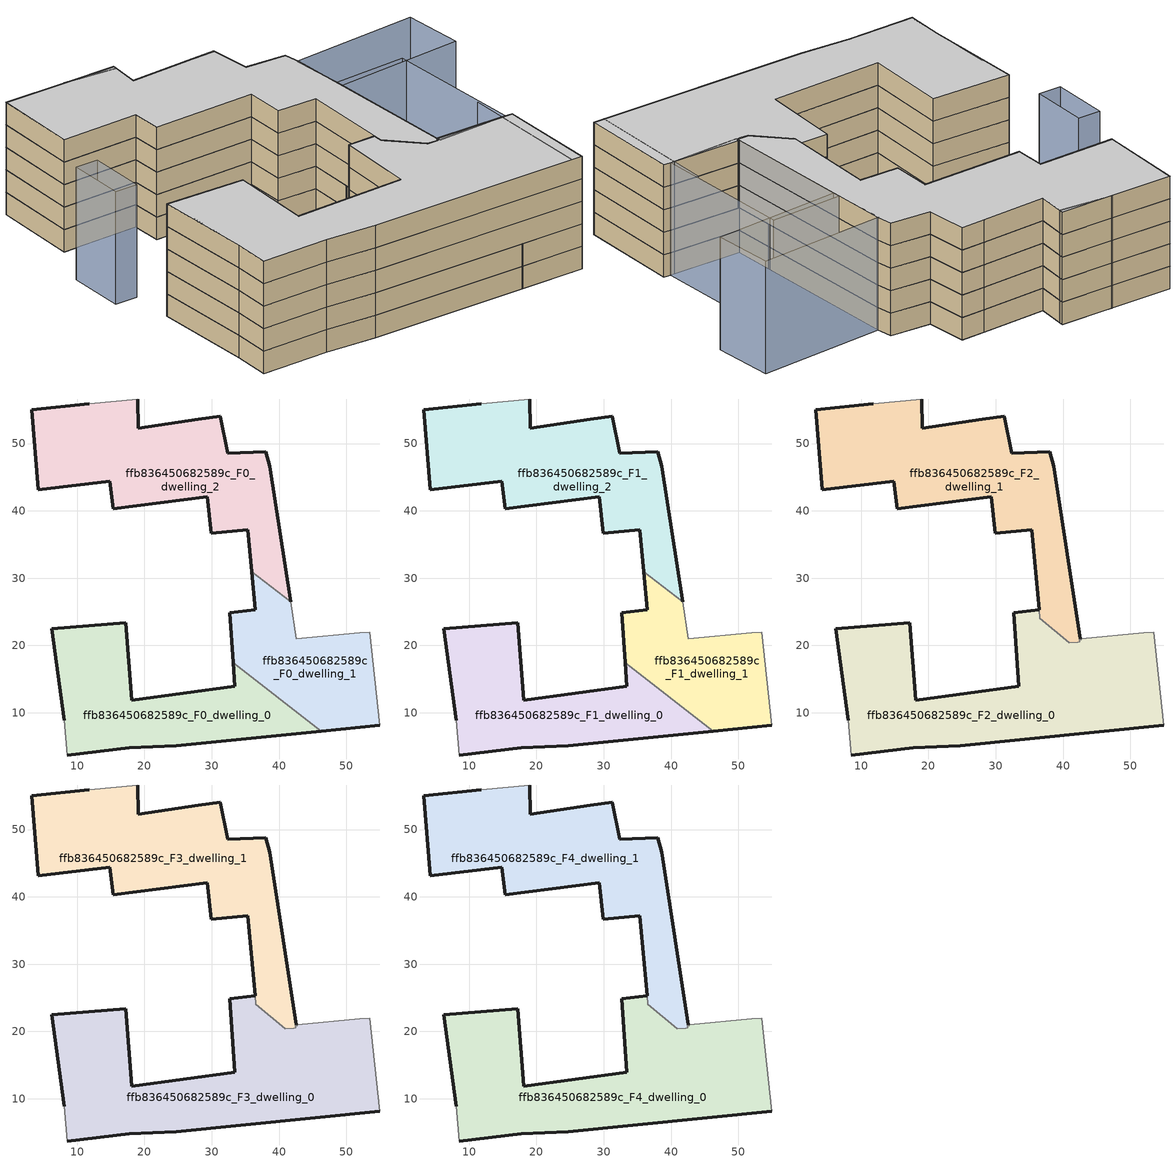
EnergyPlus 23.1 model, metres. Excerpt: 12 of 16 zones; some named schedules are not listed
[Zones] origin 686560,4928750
ffb836450682589c_F0_dwelling_0
 floor ground (EU_floor_Construction): 46.3,7.28 33.18,17.46 33.41,13.95 18.11,11.87 17.22,23.38 6.24,22.52 8.11,8.87 8.57,3.73 17.78,4.77 24.76,5.09 z0
 wall outside (EU_wall_Construction): 46.3,7.28 24.76,5.09 17.78,4.77 8.57,3.73 / 8.11,8.87 6.24,22.52 17.22,23.38 18.11,11.87 33.41,13.95 33.18,17.46 z0:3
 wall adiabatic (EU_wall_Construction): 8.57,3.73 8.11,8.87 z0:3
 wall to ffb836450682589c_F0_dwelling_1 (EU_wall_Construction): 33.18,17.46 46.3,7.28 z0:3
ffb836450682589c_F0_dwelling_1
 floor ground (EU_floor_Construction): 55,8.16 53.5,22 52.02,21.86 42.55,21 41.71,26.51 35.93,30.99 36.45,25.28 32.69,24.89 33.18,17.46 46.3,7.28 z0
 wall outside (EU_wall_Construction): 55,8.16 46.3,7.28 / 33.18,17.46 32.69,24.89 36.45,25.28 35.93,30.99 z0:3
 wall adiabatic (EU_wall_Construction): 41.71,26.51 42.55,21 52.02,21.86 53.5,22 55,8.16 z0:3
 wall to ffb836450682589c_F0_dwelling_2 (EU_wall_Construction): 35.93,30.99 41.71,26.51 z0:3
ffb836450682589c_F0_dwelling_2
 floor ground (EU_floor_Construction): 41.71,26.51 38.63,46.62 38.01,48.81 32.41,48.54 31.28,54.03 27.96,53.6 19.1,52.28 18.99,56.62 11.81,55.89 3.22,55.04 4.2,43.12 14.84,44.42 15.34,40.34 29.35,42.06 29.94,36.68 35.36,37.16 35.93,30.99 z0
 wall outside (EU_wall_Construction): 18.99,56.62 19.1,52.28 27.96,53.6 31.28,54.03 32.41,48.54 38.01,48.81 38.63,46.62 41.71,26.51 / 35.93,30.99 35.36,37.16 29.94,36.68 29.35,42.06 15.34,40.34 14.84,44.42 4.2,43.12 3.22,55.04 11.81,55.89 z0:3
 wall adiabatic (EU_wall_Construction): 11.81,55.89 18.99,56.62 z0:3
ffb836450682589c_F1_dwelling_0
 floor to ffb836450682589c_F0_dwelling_0 (EU_floor_Construction): 46.3,7.28 33.18,17.46 33.41,13.95 18.11,11.87 17.22,23.38 6.24,22.52 8.11,8.87 8.57,3.73 17.78,4.77 24.76,5.09 z3
 wall outside (EU_wall_Construction): 46.3,7.28 24.76,5.09 17.78,4.77 8.57,3.73 / 8.11,8.87 6.24,22.52 17.22,23.38 18.11,11.87 33.41,13.95 33.18,17.46 z3:6
 wall adiabatic (EU_wall_Construction): 8.57,3.73 8.11,8.87 z3:6
 wall to ffb836450682589c_F1_dwelling_1 (EU_wall_Construction): 33.18,17.46 46.3,7.28 z3:6
ffb836450682589c_F1_dwelling_1
 floor to ffb836450682589c_F0_dwelling_1 (EU_floor_Construction): 55,8.16 53.5,22 52.02,21.86 42.55,21 41.71,26.51 35.93,30.99 36.45,25.28 32.69,24.89 33.18,17.46 46.3,7.28 z3
 wall outside (EU_wall_Construction): 55,8.16 46.3,7.28 / 33.18,17.46 32.69,24.89 36.45,25.28 35.93,30.99 z3:6
 wall adiabatic (EU_wall_Construction): 41.71,26.51 42.55,21 52.02,21.86 53.5,22 55,8.16 z3:6
 wall to ffb836450682589c_F1_dwelling_2 (EU_wall_Construction): 35.93,30.99 41.71,26.51 z3:6
 roof outside (EU_roof_Construction): 35.93,30.99 36.57,24.01 40.95,20.42 36.57,24.01 z6
ffb836450682589c_F1_dwelling_2
 floor to ffb836450682589c_F0_dwelling_2 (EU_floor_Construction): 41.71,26.51 38.63,46.62 38.01,48.81 32.41,48.54 31.28,54.03 27.96,53.6 19.1,52.28 18.99,56.62 11.81,55.89 3.22,55.04 4.2,43.12 14.84,44.42 15.34,40.34 29.35,42.06 29.94,36.68 35.36,37.16 35.93,30.99 z3
 wall outside (EU_wall_Construction): 18.99,56.62 19.1,52.28 27.96,53.6 31.28,54.03 32.41,48.54 38.01,48.81 38.63,46.62 41.71,26.51 / 35.93,30.99 35.36,37.16 29.94,36.68 29.35,42.06 15.34,40.34 14.84,44.42 4.2,43.12 3.22,55.04 11.81,55.89 z3:6
 wall adiabatic (EU_wall_Construction): 11.81,55.89 18.99,56.62 z3:6
ffb836450682589c_F2_dwelling_0
 floor to ffb836450682589c_F1_dwelling_0 (EU_floor_Construction): 46.3,7.28 33.18,17.46 33.41,13.95 18.11,11.87 17.22,23.38 6.24,22.52 8.11,8.87 8.57,3.73 17.78,4.77 24.76,5.09 z6
 floor to ffb836450682589c_F1_dwelling_1 (EU_floor_Construction): 55,8.16 53.5,22 52.02,21.86 42.7,21.02 42.72,20.87 42.43,20.84 42.47,20.54 42.17,20.52 40.95,20.41 36.57,24.01 36.45,25.28 32.69,24.89 33.18,17.46 46.3,7.28 z6; 42.17,20.52 40.95,20.42 36.79,23.83 40.95,20.41 z6
 wall outside (EU_wall_Construction): 55,8.16 24.76,5.09 17.78,4.77 8.57,3.73 / 8.11,8.87 6.24,22.52 17.22,23.38 18.11,11.87 33.41,13.95 32.69,24.89 36.45,25.28 z6:9
 wall adiabatic (EU_wall_Construction): 8.57,3.73 8.11,8.87 / 42.72,20.87 42.7,21.02 52.02,21.86 53.5,22 55,8.16 z6:9
 wall to ffb836450682589c_F2_dwelling_1 (EU_wall_Construction): 36.45,25.28 36.57,24.01 40.95,20.42 42.17,20.52 42.47,20.54 42.43,20.84 42.72,20.87 z6:9
ffb836450682589c_F2_dwelling_1
 floor to ffb836450682589c_F1_dwelling_1 (EU_floor_Construction): 42.47,20.54 42.43,20.84 42.72,20.87 42.7,21.02 42.55,21 41.71,26.51 35.93,30.99 36.57,24.01 40.95,20.42 42.17,20.52 z6
 floor to ffb836450682589c_F1_dwelling_2 (EU_floor_Construction): 41.71,26.51 38.63,46.62 38.01,48.81 32.41,48.54 31.28,54.03 27.96,53.6 19.1,52.28 18.99,56.62 11.81,55.89 3.22,55.04 4.2,43.12 14.84,44.42 15.34,40.34 29.35,42.06 29.94,36.68 35.36,37.16 35.93,30.99 z6
 floor adiabatic (EU_floor_Construction): 42.17,20.52 40.95,20.42 36.79,23.83 40.95,20.41 z6
 wall outside (EU_wall_Construction): 18.99,56.62 19.1,52.28 27.96,53.6 31.28,54.03 32.41,48.54 38.01,48.81 38.63,46.62 42.55,21 / 36.45,25.28 35.36,37.16 29.94,36.68 29.35,42.06 15.34,40.34 14.84,44.42 4.2,43.12 3.22,55.04 11.81,55.89 z6:9
 wall adiabatic (EU_wall_Construction): 11.81,55.89 18.99,56.62 / 42.55,21 42.7,21.02 42.72,20.87 z6:9
 roof outside (EU_roof_Construction): 35.36,37.16 36.57,24.01 40.95,20.42 36.57,24.01 z9
ffb836450682589c_F3_dwelling_0
 floor to ffb836450682589c_F2_dwelling_0 (EU_floor_Construction): 55,8.16 53.5,22 52.02,21.86 42.7,21.02 42.72,20.87 42.43,20.84 42.47,20.54 42.17,20.52 40.95,20.41 36.57,24.01 36.45,25.28 32.69,24.89 33.41,13.95 18.11,11.87 17.22,23.38 6.24,22.52 8.11,8.87 8.57,3.73 17.78,4.77 24.76,5.09 z9
 floor adiabatic (EU_floor_Construction): 42.17,20.52 40.95,20.42 36.79,23.83 40.95,20.41 z9
 wall outside (EU_wall_Construction): 55,8.16 24.76,5.09 17.78,4.77 8.57,3.73 / 8.11,8.87 6.24,22.52 17.22,23.38 18.11,11.87 33.41,13.95 32.69,24.89 36.45,25.28 z9:12
 wall adiabatic (EU_wall_Construction): 8.57,3.73 8.11,8.87 / 42.72,20.87 42.7,21.02 52.02,21.86 53.5,22 55,8.16 z9:12
 wall to ffb836450682589c_F3_dwelling_1 (EU_wall_Construction): 36.45,25.28 36.57,24.01 40.95,20.42 42.17,20.52 42.47,20.54 42.43,20.84 42.72,20.87 z9:12
ffb836450682589c_F3_dwelling_1
 floor to ffb836450682589c_F2_dwelling_1 (EU_floor_Construction): 42.17,20.52 40.95,20.42 36.79,23.83 40.95,20.41 z9; 42.47,20.54 42.43,20.84 42.72,20.87 42.7,21.02 42.55,21 38.63,46.62 38.01,48.81 32.41,48.54 31.28,54.03 27.96,53.6 19.1,52.28 18.99,56.62 11.81,55.89 3.22,55.04 4.2,43.12 14.84,44.42 15.34,40.34 29.35,42.06 29.94,36.68 35.36,37.16 36.57,24.01 40.95,20.42 42.17,20.52 z9
 wall outside (EU_wall_Construction): 18.99,56.62 19.1,52.28 27.96,53.6 31.28,54.03 32.41,48.54 38.01,48.81 38.63,46.62 42.55,21 / 36.45,25.28 35.36,37.16 29.94,36.68 29.35,42.06 15.34,40.34 14.84,44.42 4.2,43.12 3.22,55.04 11.81,55.89 z9:12
 wall adiabatic (EU_wall_Construction): 11.81,55.89 18.99,56.62 / 42.55,21 42.7,21.02 42.72,20.87 z9:12
 roof outside (EU_roof_Construction): 35.36,37.16 36.57,24.01 40.95,20.42 36.57,24.01 z12
ffb836450682589c_F4_dwelling_0
 floor to ffb836450682589c_F3_dwelling_0 (EU_floor_Construction): 55,8.16 53.5,22 52.02,21.86 42.7,21.02 42.72,20.87 42.43,20.84 42.47,20.54 42.17,20.52 40.95,20.41 36.57,24.01 36.45,25.28 32.69,24.89 33.41,13.95 18.11,11.87 17.22,23.38 6.24,22.52 8.11,8.87 8.57,3.73 17.78,4.77 24.76,5.09 z12
 floor adiabatic (EU_floor_Construction): 42.17,20.52 40.95,20.42 36.79,23.83 40.95,20.41 z12
 wall outside (EU_wall_Construction): 55,8.16 24.76,5.09 17.78,4.77 8.57,3.73 / 8.11,8.87 6.24,22.52 17.22,23.38 18.11,11.87 33.41,13.95 32.69,24.89 36.45,25.28 z12:15
 wall adiabatic (EU_wall_Construction): 8.57,3.73 8.11,8.87 / 42.72,20.87 42.7,21.02 52.02,21.86 53.5,22 55,8.16 z12:15
 wall to ffb836450682589c_F4_dwelling_1 (EU_wall_Construction): 36.45,25.28 36.57,24.01 40.95,20.42 42.17,20.52 42.47,20.54 42.43,20.84 42.72,20.87 z12:15
 ceiling to ffb836450682589c_F5_dwelling_1 (EU_floor_Construction): 42.17,20.52 40.95,20.41 36.79,23.83 40.95,20.42 z15
 ceiling to ffb836450682589c_F5_dwelling_0 (EU_floor_Construction): 53.5,22 55,8.16 24.76,5.09 17.78,4.77 8.57,3.73 8.11,8.87 6.24,22.52 17.22,23.38 18.11,11.87 33.41,13.95 32.69,24.89 36.45,25.28 36.57,24.01 40.95,20.41 42.17,20.52 42.47,20.54 42.43,20.84 42.72,20.87 42.7,21.02 52.02,21.86 z15
ffb836450682589c_F4_dwelling_1
 floor to ffb836450682589c_F3_dwelling_1 (EU_floor_Construction): 42.17,20.52 40.95,20.42 36.79,23.83 40.95,20.41 z12; 42.47,20.54 42.43,20.84 42.72,20.87 42.7,21.02 42.55,21 38.63,46.62 38.01,48.81 32.41,48.54 31.28,54.03 27.96,53.6 19.1,52.28 18.99,56.62 11.81,55.89 3.22,55.04 4.2,43.12 14.84,44.42 15.34,40.34 29.35,42.06 29.94,36.68 35.36,37.16 36.57,24.01 40.95,20.42 42.17,20.52 z12
 wall outside (EU_wall_Construction): 18.99,56.62 19.1,52.28 27.96,53.6 31.28,54.03 32.41,48.54 38.01,48.81 38.63,46.62 42.55,21 / 36.45,25.28 35.36,37.16 29.94,36.68 29.35,42.06 15.34,40.34 14.84,44.42 4.2,43.12 3.22,55.04 11.81,55.89 z12:15
 wall adiabatic (EU_wall_Construction): 11.81,55.89 18.99,56.62 / 42.55,21 42.7,21.02 42.72,20.87 z12:15
 ceiling to ffb836450682589c_F5_dwelling_1 (EU_floor_Construction): 42.17,20.52 40.95,20.41 36.79,23.83 40.95,20.42 z15; 38.01,48.81 38.63,46.62 42.55,21 42.7,21.02 42.72,20.87 42.43,20.84 42.47,20.54 42.17,20.52 40.95,20.42 36.57,24.01 35.36,37.16 29.94,36.68 29.35,42.06 15.34,40.34 14.84,44.42 4.2,43.12 3.22,55.04 11.81,55.89 18.99,56.62 19.1,52.28 27.96,53.6 31.28,54.03 32.41,48.54 z15
 roof outside (EU_roof_Construction): 35.36,37.16 36.57,24.01 40.95,20.42 36.57,24.01 z15
shading: 7.11,17.64 8.7,3.74 / 53.55,8 51.5,26.6 / 19.01,56.05 11.69,55.89 / 42.64,20.43 39.72,39.55 / 39.72,39.55 49.58,41.06 / 49.58,41.06 52.5,21.94 / 52.5,21.94 42.64,20.43 / 4.86,36.49 5.64,28.55 / 5.64,28.55 2.6,28.25 / 2.6,28.25 1.81,36.18 / 1.81,36.18 4.86,36.49 / 57.29,41.67 39.9,38.53 / 39.9,38.53 38.42,46.67 / 38.42,46.67 55.81,49.82 / 55.81,49.82 57.29,41.67 z0:15
[Building]
EU S2 Campaign: North Axis=0; Terrain=City; Solar Distribution=FullExterior
[Site:Location]
Bologna: Latitude=44.5; Longitude=11.25; Time Zone=1; Elevation=37
[SizingPeriod:WeatherFileDays]
AnnualSizingPeriod: Begin Month=1; Begin Day of Month=1; End Month=12; End Day of Month=31; Day of Week for Start Day=Monday; Use Weather File Daylight Saving Period=No; Use Weather File Rain and Snow Indicators=No
[MATERIAL]
EU_InternalMass_Material: Roughness=MediumRough; Thickness=0.1; Conductivity=1; Density=1800; Specific Heat=900; Thermal Absorptance=0.9; Solar Absorptance=0.7; Visible Absorptance=0.7
[MATERIAL:NOMASS] Roughness=MediumRough; Thermal Absorptance=0.9; Solar Absorptance=0.7; Visible Absorptance=0.7
Name | Thermal Resistance
EU_wall_NoMass | 0.905828
EU_roof_NoMass | 0.37593
EU_floor_NoMass | 0.67114
[CONSTRUCTION]
EU_wall_Construction: EU_wall_NoMass
EU_roof_Construction: EU_roof_NoMass
EU_floor_Construction: EU_floor_NoMass
EU_InternalMass_Construction: EU_InternalMass_Material
[ZONE] Type=1; Multiplier=1; Ceiling Height=autocalculate; Floor Area=autocalculate; Part of Total Floor Area=Yes
Name | Volume
ffb836450682589c_F0_dwelling_0; ffb836450682589c_F1_dwelling_0 | 1154.53
ffb836450682589c_F2_dwelling_0 | 1891.3
ffb836450682589c_F3_dwelling_0; ffb836450682589c_F4_dwelling_0 | 1891.32
ffb836450682589c_F0_dwelling_1 | 852.139
ffb836450682589c_F1_dwelling_1 | 852.14
ffb836450682589c_F2_dwelling_1 | 1572.26
ffb836450682589c_F3_dwelling_1; ffb836450682589c_F4_dwelling_1 | 1572.23
ffb836450682589c_F0_dwelling_2; ffb836450682589c_F1_dwelling_2 | 1456.9
[INTERNALMASS] Construction=EU_InternalMass_Construction
Name | Zone or ZoneList | Surface Area
ffb836450682589c_F0_dwelling_0_EU_InternalMass | ffb836450682589c_F0_dwelling_0 | 384.844
ffb836450682589c_F0_dwelling_1_EU_InternalMass | ffb836450682589c_F0_dwelling_1 | 284.048
ffb836450682589c_F0_dwelling_2_EU_InternalMass | ffb836450682589c_F0_dwelling_2 | 485.632
ffb836450682589c_F1_dwelling_0_EU_InternalMass | ffb836450682589c_F1_dwelling_0 | 384.844
ffb836450682589c_F1_dwelling_1_EU_InternalMass | ffb836450682589c_F1_dwelling_1 | 284.048
ffb836450682589c_F1_dwelling_2_EU_InternalMass | ffb836450682589c_F1_dwelling_2 | 485.632
ffb836450682589c_F2_dwelling_0_EU_InternalMass | ffb836450682589c_F2_dwelling_0 | 630.429
ffb836450682589c_F2_dwelling_1_EU_InternalMass | ffb836450682589c_F2_dwelling_1 | 524.101
ffb836450682589c_F3_dwelling_0_EU_InternalMass | ffb836450682589c_F3_dwelling_0 | 630.429
ffb836450682589c_F3_dwelling_1_EU_InternalMass | ffb836450682589c_F3_dwelling_1 | 524.101
ffb836450682589c_F4_dwelling_0_EU_InternalMass | ffb836450682589c_F4_dwelling_0 | 630.429
ffb836450682589c_F4_dwelling_1_EU_InternalMass | ffb836450682589c_F4_dwelling_1 | 524.101
[OTHEREQUIPMENT] Fuel Type=Electricity; Design Level Calculation Method=Watts/Area; Power per Zone Floor Area=1; Fraction Latent=0; Fraction Radiant=0; Fraction Lost=0; Carbon Dioxide Generation Rate=0; EndUse Subcategory=EU_Step8_InternalGains
Name | Zone or ZoneList or Space or SpaceList | Schedule
EU_Step8_InternalGain_ffb836450682589c_F0_dwelling_0_f000 | ffb836450682589c_F0_dwelling_0 | EU_Step8_GainSchedule_ffb836450682589c_F0_dwelling_0_f000
EU_Step8_InternalGain_ffb836450682589c_F0_dwelling_1_f000 | ffb836450682589c_F0_dwelling_1 | EU_Step8_GainSchedule_ffb836450682589c_F0_dwelling_1_f000
EU_Step8_InternalGain_ffb836450682589c_F0_dwelling_2_f000 | ffb836450682589c_F0_dwelling_2 | EU_Step8_GainSchedule_ffb836450682589c_F0_dwelling_2_f000
EU_Step8_InternalGain_ffb836450682589c_F1_dwelling_0_f000 | ffb836450682589c_F1_dwelling_0 | EU_Step8_GainSchedule_ffb836450682589c_F1_dwelling_0_f000
EU_Step8_InternalGain_ffb836450682589c_F1_dwelling_1_f000 | ffb836450682589c_F1_dwelling_1 | EU_Step8_GainSchedule_ffb836450682589c_F1_dwelling_1_f000
EU_Step8_InternalGain_ffb836450682589c_F1_dwelling_2_f000 | ffb836450682589c_F1_dwelling_2 | EU_Step8_GainSchedule_ffb836450682589c_F1_dwelling_2_f000
EU_Step8_InternalGain_ffb836450682589c_F2_dwelling_0_f000 | ffb836450682589c_F2_dwelling_0 | EU_Step8_GainSchedule_ffb836450682589c_F2_dwelling_0_f000
EU_Step8_InternalGain_ffb836450682589c_F2_dwelling_1_f000 | ffb836450682589c_F2_dwelling_1 | EU_Step8_GainSchedule_ffb836450682589c_F2_dwelling_1_f000
EU_Step8_InternalGain_ffb836450682589c_F3_dwelling_0_f000 | ffb836450682589c_F3_dwelling_0 | EU_Step8_GainSchedule_ffb836450682589c_F3_dwelling_0_f000
EU_Step8_InternalGain_ffb836450682589c_F3_dwelling_1_f000 | ffb836450682589c_F3_dwelling_1 | EU_Step8_GainSchedule_ffb836450682589c_F3_dwelling_1_f000
EU_Step8_InternalGain_ffb836450682589c_F4_dwelling_0_f000 | ffb836450682589c_F4_dwelling_0 | EU_Step8_GainSchedule_ffb836450682589c_F4_dwelling_0_f000
EU_Step8_InternalGain_ffb836450682589c_F4_dwelling_1_f000 | ffb836450682589c_F4_dwelling_1 | EU_Step8_GainSchedule_ffb836450682589c_F4_dwelling_1_f000
[ZONEVENTILATION:DESIGNFLOWRATE] Schedule=EU_AlwaysOn; Design Flow Rate Calculation Method=AirChanges/Hour; Air Changes per Hour=0.73129; Ventilation Type=Natural; Fan Pressure Rise=0; Fan Total Efficiency=1; Constant Term Coefficient=1; Temperature Term Coefficient=0; Velocity Term Coefficient=0; Velocity Squared Term Coefficient=0; Minimum Indoor Temperature=-100; Maximum Indoor Temperature=100; Delta Temperature=-100; Minimum Outdoor Temperature=-100; Maximum Outdoor Temperature=100; Maximum Wind Speed=40
Name | Zone or ZoneList or Space or SpaceList
EU_ConstantAir_ffb836450682589c_F0_dwelling_0 | ffb836450682589c_F0_dwelling_0
EU_ConstantAir_ffb836450682589c_F0_dwelling_1 | ffb836450682589c_F0_dwelling_1
EU_ConstantAir_ffb836450682589c_F0_dwelling_2 | ffb836450682589c_F0_dwelling_2
EU_ConstantAir_ffb836450682589c_F1_dwelling_0 | ffb836450682589c_F1_dwelling_0
EU_ConstantAir_ffb836450682589c_F1_dwelling_1 | ffb836450682589c_F1_dwelling_1
EU_ConstantAir_ffb836450682589c_F1_dwelling_2 | ffb836450682589c_F1_dwelling_2
EU_ConstantAir_ffb836450682589c_F2_dwelling_0 | ffb836450682589c_F2_dwelling_0
EU_ConstantAir_ffb836450682589c_F2_dwelling_1 | ffb836450682589c_F2_dwelling_1
EU_ConstantAir_ffb836450682589c_F3_dwelling_0 | ffb836450682589c_F3_dwelling_0
EU_ConstantAir_ffb836450682589c_F3_dwelling_1 | ffb836450682589c_F3_dwelling_1
EU_ConstantAir_ffb836450682589c_F4_dwelling_0 | ffb836450682589c_F4_dwelling_0
EU_ConstantAir_ffb836450682589c_F4_dwelling_1 | ffb836450682589c_F4_dwelling_1
[HVACTEMPLATE:THERMOSTAT] Constant Heating Setpoint=20; Constant Cooling Setpoint=50
EU_HeatOnly_ffb836450682589c_F0_dwelling_0; EU_HeatOnly_ffb836450682589c_F0_dwelling_1; EU_HeatOnly_ffb836450682589c_F0_dwelling_2; EU_HeatOnly_ffb836450682589c_F1_dwelling_0; EU_HeatOnly_ffb836450682589c_F1_dwelling_1; EU_HeatOnly_ffb836450682589c_F1_dwelling_2; EU_HeatOnly_ffb836450682589c_F2_dwelling_0; EU_HeatOnly_ffb836450682589c_F2_dwelling_1; EU_HeatOnly_ffb836450682589c_F3_dwelling_0; EU_HeatOnly_ffb836450682589c_F3_dwelling_1; EU_HeatOnly_ffb836450682589c_F4_dwelling_0; EU_HeatOnly_ffb836450682589c_F4_dwelling_1; EU_HeatOnly_ffb836450682589c_F5_dwelling_0; EU_HeatOnly_ffb836450682589c_F5_dwelling_1; EU_HeatOnly_ffb836450682589c_F6_dwelling_0; EU_HeatOnly_ffb836450682589c_F6_dwelling_1
[HVACTEMPLATE:ZONE:IDEALLOADSAIRSYSTEM] System Availability Schedule=EU_AlwaysOn; Maximum Heating Supply Air Temperature=50; Minimum Cooling Supply Air Temperature=13; Maximum Heating Supply Air Humidity Ratio=0.0156; Minimum Cooling Supply Air Humidity Ratio=0.0077; Heating Limit=NoLimit; Cooling Limit=NoLimit; Heating Availability Schedule=EU_AlwaysOn; Cooling Availability Schedule=EU_CoolingOff; Dehumidification Control Type=ConstantSensibleHeatRatio; Cooling Sensible Heat Ratio=0.7; Dehumidification Setpoint=60; Humidification Control Type=None; Humidification Setpoint=30; Outdoor Air Method=None; Outdoor Air Flow Rate per Person=0.00944; Outdoor Air Flow Rate per Zone Floor Area=0; Outdoor Air Flow Rate per Zone=0; Demand Controlled Ventilation Type=None; Outdoor Air Economizer Type=NoEconomizer; Heat Recovery Type=None; Sensible Heat Recovery Effectiveness=0.7; Latent Heat Recovery Effectiveness=0.65
Name | Template Thermostat
ffb836450682589c_F0_dwelling_0 | EU_HeatOnly_ffb836450682589c_F0_dwelling_0
ffb836450682589c_F0_dwelling_1 | EU_HeatOnly_ffb836450682589c_F0_dwelling_1
ffb836450682589c_F0_dwelling_2 | EU_HeatOnly_ffb836450682589c_F0_dwelling_2
ffb836450682589c_F1_dwelling_0 | EU_HeatOnly_ffb836450682589c_F1_dwelling_0
ffb836450682589c_F1_dwelling_1 | EU_HeatOnly_ffb836450682589c_F1_dwelling_1
ffb836450682589c_F1_dwelling_2 | EU_HeatOnly_ffb836450682589c_F1_dwelling_2
ffb836450682589c_F2_dwelling_0 | EU_HeatOnly_ffb836450682589c_F2_dwelling_0
ffb836450682589c_F2_dwelling_1 | EU_HeatOnly_ffb836450682589c_F2_dwelling_1
ffb836450682589c_F3_dwelling_0 | EU_HeatOnly_ffb836450682589c_F3_dwelling_0
